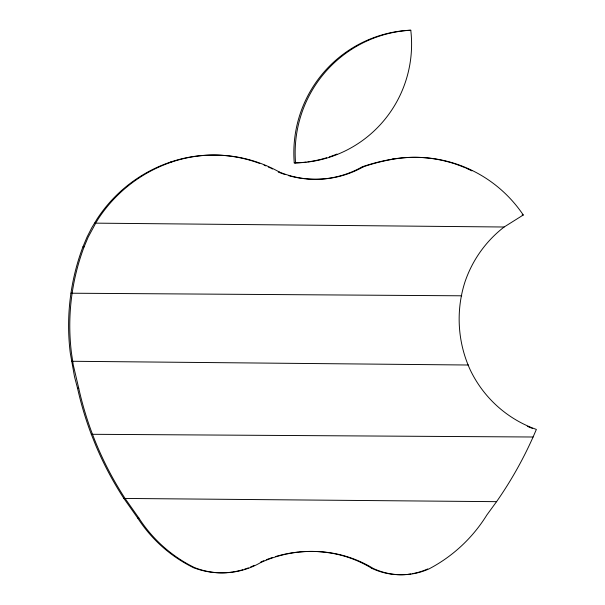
<?xml version="1.0" encoding="UTF-8"?>
<svg xmlns="http://www.w3.org/2000/svg" width="605" height="605" viewBox="0 0 605 605"><rect width="100%" height="100%" fill="white"/><g stroke="black" fill="none" stroke-linecap="round" stroke-linejoin="round"><path stroke-width="0.91" d="M226.913 572.64A77.243 76.812 -90 0 1 193.381 567.611A139.611 138.832 90 0 1 137.706 518.069L123.881 498.437A333.952 332.077 90 0 1 95.772 445.446L91.31 434.292A333.952 332.077 90 0 1 77.546 388.251L74.498 376.65L70.286 353.04A222.496 221.249 -90 0 1 70.959 293.213A222.496 221.249 90 0 1 82.93 246.84L86.999 237.137L91.763 227.76L97.208 218.753A142.757 141.956 -90 0 1 170.595 162.027L171.729 162.027A134.673 133.917 90 0 1 279.404 172.054A97.246 96.702 -90 0 0 363.476 166.753A196.406 195.302 -90 0 1 393.454 159.153A131.179 130.446 90 0 1 523.28 214.994L504.131 227.011A116.515 115.857 -90 0 0 465.048 281.711C455.625 310.705 457.569 342.71 470.44 370.343A116.515 115.857 90 0 0 536.37 429.414L533.088 437.007A390.104 387.918 -90 0 1 496.569 501.666L486.836 515.014A150.146 149.299 -90 0 1 428.922 568.942A67.798 67.42 -90 0 1 373.172 568.42L371.984 568.42A116.591 115.933 90 0 0 327.63 552.577A124.403 123.707 90 0 0 299.384 551.934M373.172 568.42A116.591 115.933 90 0 0 328.817 552.577A124.403 123.707 -90 0 0 260.513 562.665A77.243 76.812 90 0 1 194.56 567.611A139.611 138.832 90 0 1 138.885 518.069L125.061 498.437A333.952 332.077 90 0 1 92.489 434.292A333.952 332.077 -90 0 1 78.733 388.251L73.258 364.906L71.466 353.04A222.496 221.249 -90 0 1 72.139 293.213A222.496 221.249 90 0 1 84.11 246.84L88.179 237.137L95.734 223.147L94.554 223.147M410.78 30.25L409.472 30.25A122.777 122.089 -90 0 0 294.249 162.896L295.558 162.896A122.777 122.089 90 0 1 410.78 30.25A118.761 118.096 -90 0 1 295.558 162.896M306.402 178.914A97.246 96.702 -90 0 0 362.35 166.753A196.406 195.302 90 0 1 392.32 159.153L393.454 159.153M362.35 166.753L363.476 166.753M278.27 172.054L279.404 172.054M522.153 214.994L523.28 214.994M82.93 246.84L84.11 246.84M70.959 293.213L461.736 295.8M71.526 361.268L468.482 365.012M77.546 388.251L78.733 388.251M91.31 434.292L533.088 437.007M123.881 498.437L496.569 501.666M137.706 518.069L138.885 518.069M327.63 552.577L328.817 552.577M193.381 567.611L194.56 567.611M504.131 227.011L95.681 223.147L98.335 218.753A142.757 141.956 -90 0 1 171.729 162.027M532.544 428.446A116.515 115.857 90 0 1 527.295 426.306M427.743 568.942A67.798 67.42 -90 0 1 424.045 570.462M423.296 570.742A67.798 67.42 -90 0 1 412.519 573.653M410.939 573.926A67.798 67.42 -90 0 1 407.778 574.349M406.189 574.508A67.798 67.42 -90 0 1 371.984 568.42M260.853 561.977A124.403 123.707 90 0 1 263.924 560.669M266.245 559.746A124.403 123.707 90 0 1 269.369 558.581M270.155 558.302A124.403 123.707 90 0 1 272.522 557.5M275.698 556.509A124.403 123.707 90 0 1 286.21 553.885M287.027 553.719A124.403 123.707 90 0 1 298.552 552.017M254.289 565.32A77.243 76.812 -90 0 1 250.568 566.991M248.3 567.891A77.243 76.812 -90 0 1 244.458 569.229M242.9 569.713A77.243 76.812 -90 0 1 233.379 571.876M232.577 572.005A77.243 76.812 -90 0 1 227.722 572.572M170.595 162.027A134.673 133.917 -90 0 1 259.757 163.471M264.075 165.173A134.673 133.917 -90 0 1 265.784 165.891M268.333 167.018A134.673 133.917 -90 0 1 270.019 167.804M270.858 168.198A134.673 133.917 -90 0 1 272.522 169.014M305.502 178.823A97.246 96.702 -90 0 1 292.079 176.547M291.202 176.327A97.246 96.702 -90 0 1 288.57 175.616M285.091 174.558A97.246 96.702 -90 0 1 279.117 172.395M392.32 159.153A131.179 130.446 90 0 1 453.75 163.516M454.597 163.789A131.179 130.446 90 0 1 465.404 167.88M466.213 168.235A131.179 130.446 90 0 1 471.855 170.867M336.947 154.056A118.761 118.096 -90 0 1 329.233 156.922M326.624 157.754A118.761 118.096 -90 0 1 307.907 161.86M306.1 162.087A118.761 118.096 -90 0 1 294.249 162.896"/></g></svg>
